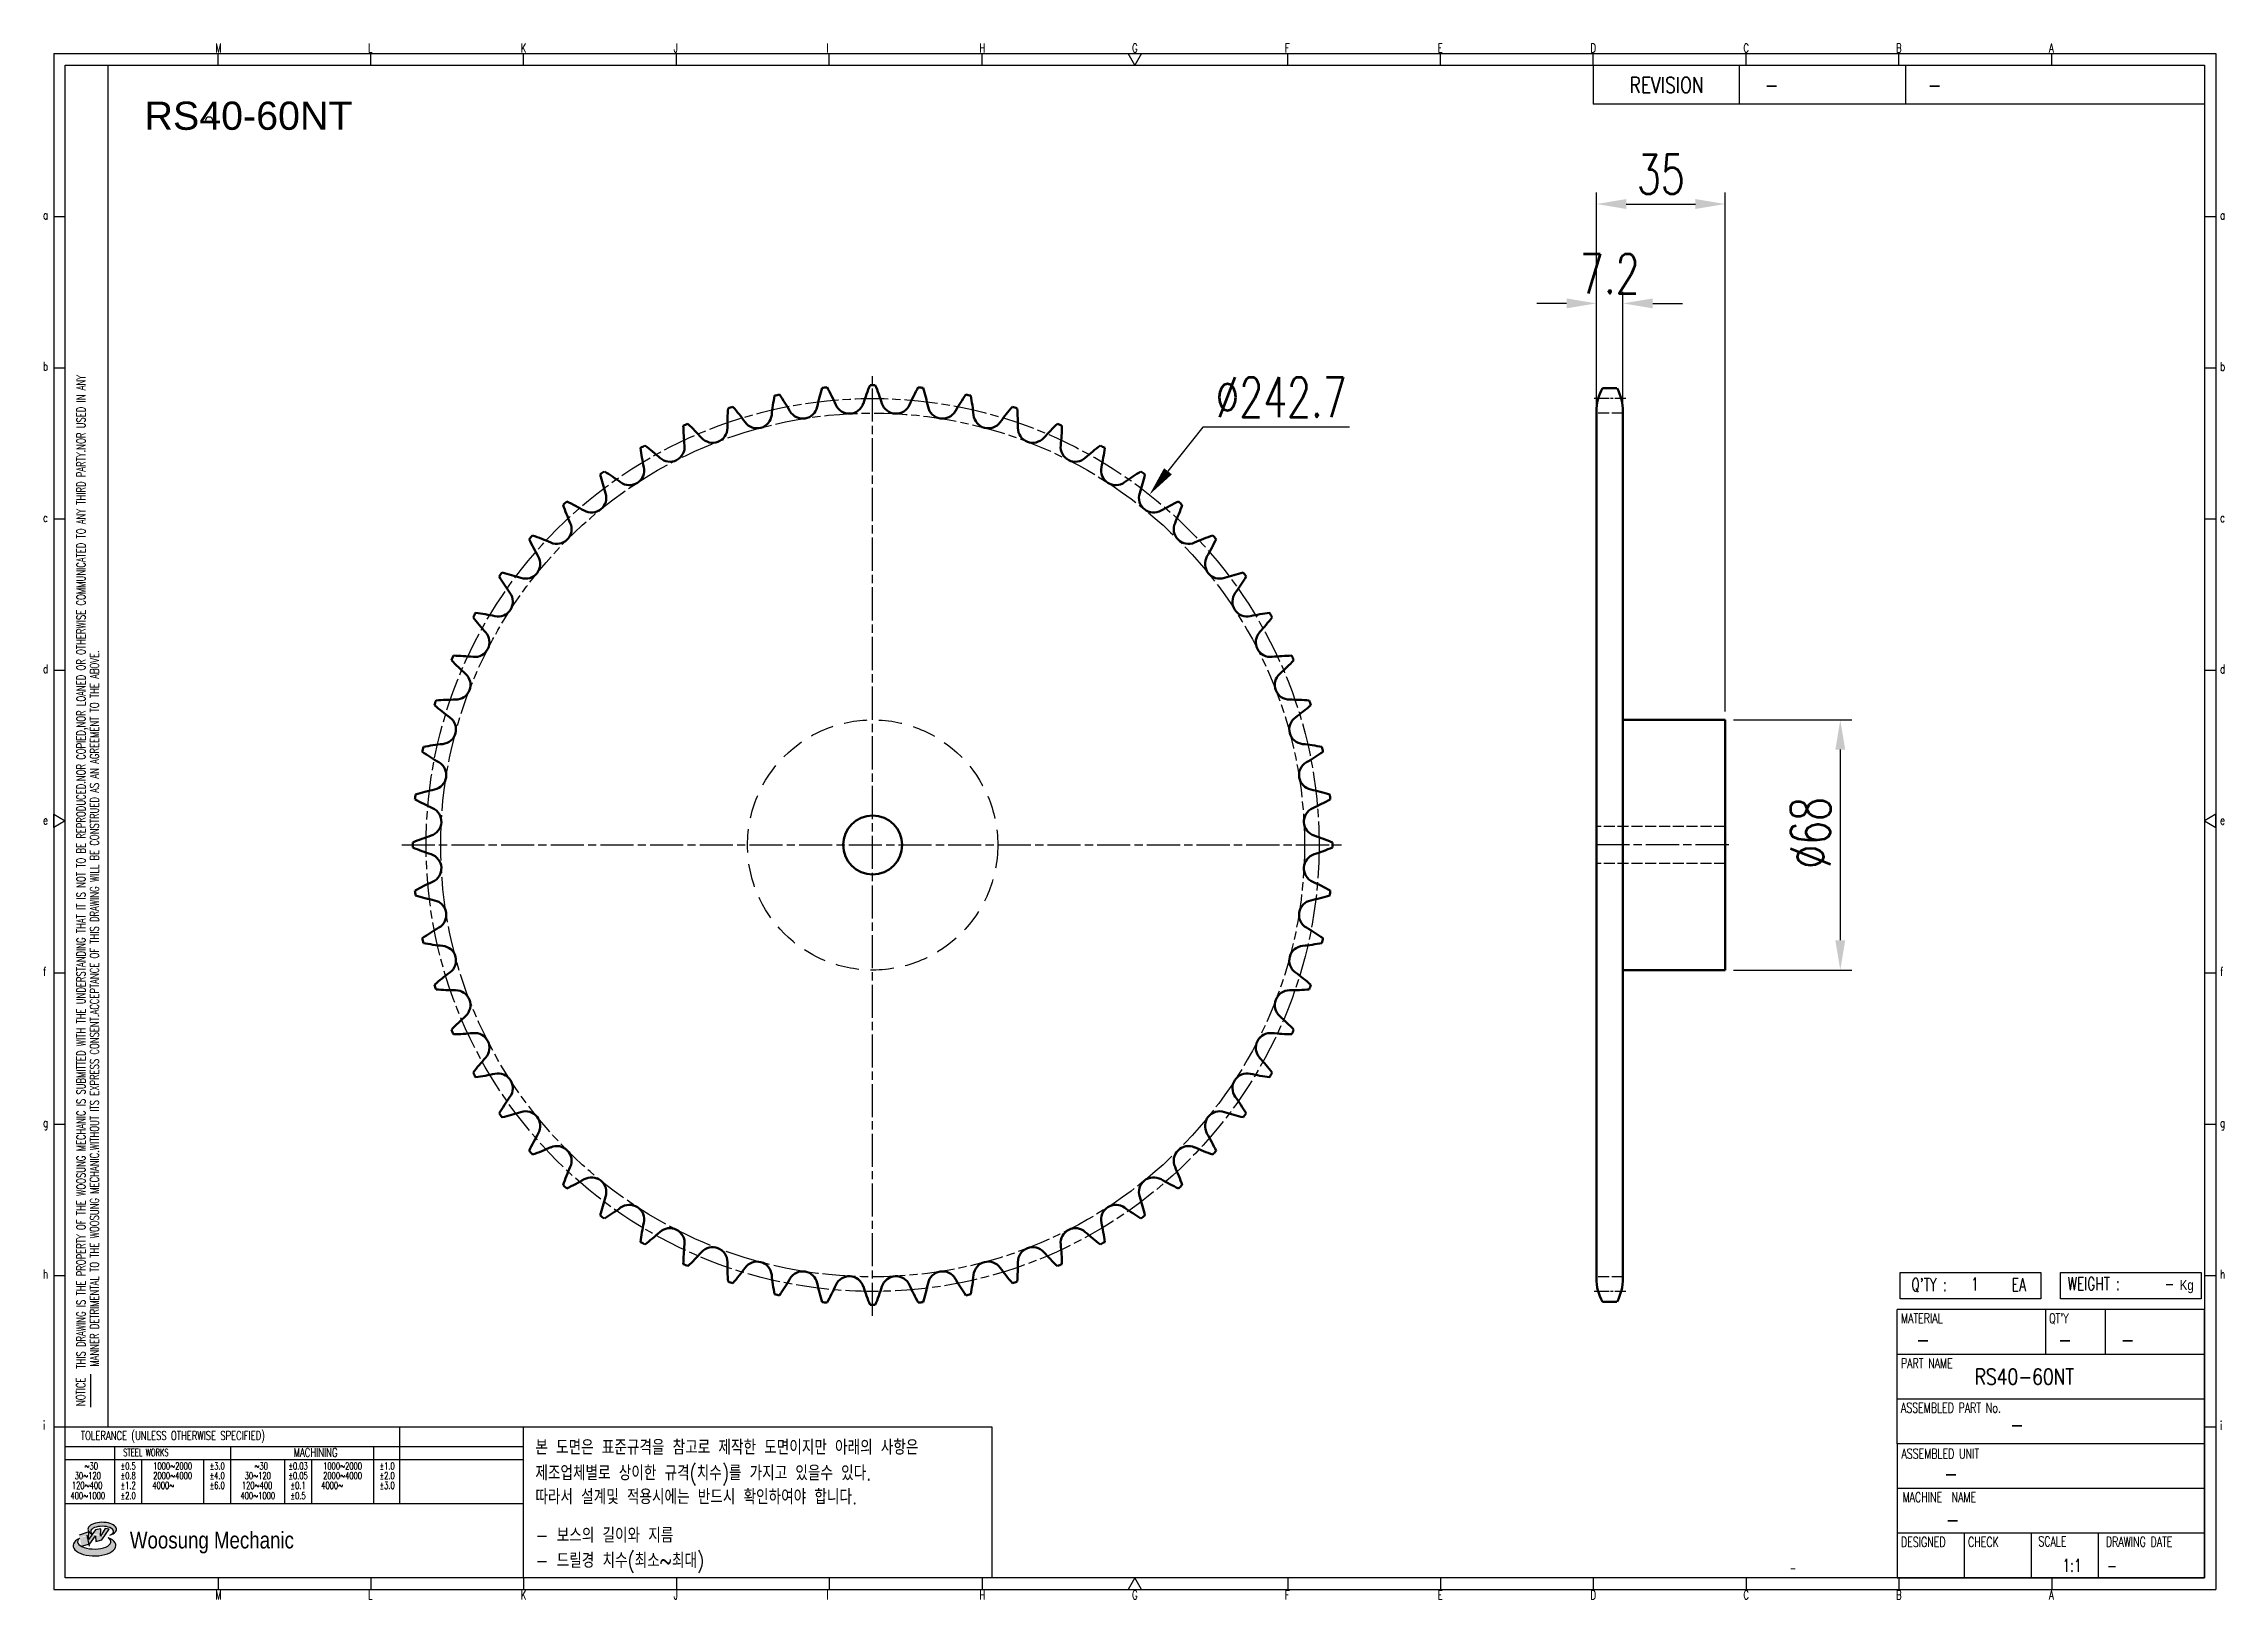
# Model space of a CAD drawing. Header units: millimetres. Extents: x 24040 to 24633, y 29 to 452.
import ezdxf
from ezdxf.enums import TextEntityAlignment as Align

# ---------------------------------------------------------------- set-up
doc = ezdxf.new("R2010")
doc.units = ezdxf.units.MM
for name, pattern in [('AM_ISO02W050', [7.5, 6, -1.5]), ('AM_ISO02W050x2', [3.75, 3, -0.75]), ('AM_ISO08W050', [18, 12, -1.5, 3, -1.5]), ('AM_ISO08W050x2', [9, 6, -0.75, 1.5, -0.75]), ('HIDDEN', [9.525, 6.35, -3.175])]:
    doc.linetypes.add(name, pattern=pattern)
for name, color, linetype, lineweight in [('AM_0N', 7, 'Continuous', 50), ('AM_3N', 6, 'AM_ISO02W050', 25), ('AM_7N', 4, 'AM_ISO08W050', 25)]:
    doc.layers.add(name, color=color, linetype=linetype, lineweight=lineweight)
for name, color, linetype in [('HL', 2, 'HIDDEN'), ('S-DIM', 7, 'Continuous'), ('TITLE', 7, 'Continuous'), ('도면레이아웃', 7, 'Continuous')]:
    doc.layers.add(name, color=color, linetype=linetype)
doc.styles.add('HAN', font='ROMANS.shx', dxfattribs={"width": 0.7, "bigfont": 'whgtxt.shx'})
doc.styles.add('HKD_ST2', font='romans.shx', dxfattribs={"width": 0.7, "height": 4, "bigfont": '@extfont2.shx'})
doc.styles.add('HSG', font='SIMPLEX.shx', dxfattribs={"width": 0.7, "bigfont": 'HSG.shx'})
doc.styles.add('ROMANS', font='romans.shx', dxfattribs={"width": 0.7, "bigfont": 'whgtxt.shx'})
doc.styles.add('SLDTEXTSTYLE4', font='arial.ttf', dxfattribs={"width": 0.8})
doc.styles.get("Standard").update_dxf_attribs({"font": 'arial.ttf'})
doc.dimstyles.new('APP23', dxfattribs={"dimscale": 4.5, "dimtxt": 2.4, "dimasz": 1.8, "dimexe": 0.7, "dimexo": 0.5, "dimgap": 0.6, "dimtad": 1, "dimtoh": 1, "dimdec": 1, "dimrnd": 0.01, "dimzin": 9, "dimdsep": 46, "dimtxsty": 'HSG', "dimcen": 0, "dimclrd": 1, "dimclre": 1, "dimclrt": 256, "dimazin": 2, "dimtp": 1, "dimtm": 1, "dimtfac": 0.5, "dimtdec": 1, "dimtix": 1, "dimtofl": 0, "dimtmove": 0, "dimatfit": 3, "dimfxl": 0, "dimtvp": 1, "dimtolj": 2, "dimlwd": -1, "dimlwe": -1, "dimarcsym": 0})

# ---------------------------------------------------------------- blocks, each defined once
blk = doc.blocks.new('SUYWSHJH')
at = {"layer": '도면레이아웃'}
h = blk.add_hatch(color=10, dxfattribs=at)
h.paths.add_polyline_path([(1.544, 35.177), (1.554, 34.966), (1.779, 35.034), (2.054, 35.422), (1.908, 35.446), (1.728, 35.167), (1.741, 35.439), (1.547, 35.405), (1.292, 35.041), (1.295, 35.33), (0.943, 35.208), (1.03, 34.8), (1.336, 34.885)])
edge = h.paths.add_edge_path()
edge.add_ellipse((1.795, 35.421), major_axis=(-0.53, 0), ratio=0.487785, start_angle=122.36065, end_angle=403.39574)
edge.add_line((1.411, 35.244), (1.419, 35.261))
edge.add_ellipse((1.798, 35.344), major_axis=(-0.423, 0), ratio=0.444396, start_angle=131.58977, end_angle=386.19408, ccw=False)
edge = h.paths.add_edge_path()
edge.add_ellipse((1.512, 34.815), major_axis=(-0.793, 0), ratio=0.480113, start_angle=314.67633, end_angle=590.85213)
edge.add_ellipse((1.501, 34.958), major_axis=(-0.62, 0), ratio=0.43311, start_angle=331.7024, end_angle=574.42495, ccw=False)
for p, q in [((0, 90.118), (80.15, 90.118)), ((0, 90.118), (0, 33.191)), ((6.089, 89.693), (6.089, 90.118)), ((11.753, 89.693), (11.753, 90.118)), ((17.418, 89.693), (17.418, 90.118)), ((23.082, 89.693), (23.082, 90.118)), ((28.746, 89.693), (28.746, 90.118)), ((34.411, 89.693), (34.411, 90.118)), ((45.739, 89.693), (45.739, 90.118)), ((51.404, 89.693), (51.404, 90.118)), ((57.068, 89.693), (57.068, 90.118)), ((62.732, 89.693), (62.732, 90.118)), ((68.397, 89.693), (68.397, 90.118)), ((74.061, 89.693), (74.061, 90.118)), ((80.15, 90.118), (80.15, 33.191)), ((0, 84.085), (0.425, 84.085)), ((79.725, 84.085), (80.15, 84.085)), ((0, 78.478), (0.425, 78.478)), ((79.725, 78.478), (80.15, 78.478)), ((0, 72.87), (0.425, 72.87)), ((79.725, 72.87), (80.15, 72.87)), ((0, 67.262), (0.425, 67.262)), ((79.725, 67.262), (80.15, 67.262)), ((0, 56.047), (0.425, 56.047)), ((79.725, 56.047), (80.15, 56.047)), ((0, 50.439), (0.425, 50.439)), ((79.725, 50.439), (80.15, 50.439)), ((0, 44.832), (0.425, 44.832)), ((79.725, 44.832), (80.15, 44.832)), ((1.377, 39.947), (1.377, 41.174)), ((0, 39.224), (0.425, 39.224)), ((79.725, 39.224), (80.15, 39.224)), ((0, 33.191), (80.15, 33.191)), ((6.089, 33.616), (6.089, 33.191)), ((11.753, 33.616), (11.753, 33.191)), ((17.418, 33.616), (17.418, 33.191)), ((23.082, 33.616), (23.082, 33.191)), ((28.746, 33.616), (28.746, 33.191)), ((34.411, 33.616), (34.411, 33.191)), ((45.739, 33.616), (45.739, 33.191)), ((51.404, 33.616), (51.404, 33.191)), ((57.068, 33.616), (57.068, 33.191)), ((62.732, 33.616), (62.732, 33.191)), ((68.397, 33.616), (68.397, 33.191)), ((74.061, 33.616), (74.061, 33.191))]:
    blk.add_line(p, q)
at = {"color": 2}
for p, q in [((2.017, 39.224), (2.017, 89.693)), ((0.425, 39.224), (17.418, 39.224)), ((12.816, 39.224), (12.816, 36.382)), ((17.418, 33.616), (17.418, 39.224)), ((0.425, 38.487), (17.418, 38.487)), ((0.425, 38.012), (17.418, 38.012)), ((2.257, 38.487), (2.257, 36.382)), ((3.257, 38.012), (3.257, 36.382)), ((5.557, 38.012), (5.557, 36.382)), ((6.557, 38.5), (6.557, 36.382)), ((8.557, 38.012), (8.557, 36.382)), ((9.557, 38.026), (9.557, 36.382)), ((11.857, 38.487), (11.857, 36.382)), ((0.425, 36.382), (17.418, 36.382))]:
    blk.add_line(p, q, dxfattribs=at)
at = {"color": 6, "ltscale": 0.5}
for p, q in [((57.068, 89.693), (57.068, 88.246)), ((62.47, 89.693), (62.47, 88.246)), ((68.635, 89.693), (68.635, 88.246)), ((79.725, 88.246), (57.068, 88.246)), ((68.336, 38.59), (68.336, 43.563)), ((79.725, 43.563), (68.336, 43.563)), ((73.827, 43.563), (73.827, 41.905)), ((76.037, 43.563), (76.037, 41.905)), ((79.725, 38.59), (79.725, 43.563)), ((79.725, 41.905), (68.336, 41.905)), ((79.725, 40.248), (68.336, 40.248)), ((68.336, 38.59), (68.336, 33.616)), ((79.725, 38.59), (68.336, 38.59)), ((79.725, 33.616), (79.725, 38.59)), ((79.725, 36.932), (68.336, 36.932)), ((79.725, 35.274), (68.336, 35.274)), ((70.822, 33.616), (70.822, 35.274)), ((73.309, 33.616), (73.309, 35.274)), ((75.796, 33.616), (75.796, 35.274)), ((68.336, 33.616), (79.725, 33.616))]:
    blk.add_line(p, q, dxfattribs=at)
for points in [[(40.075, 89.693), (39.83, 90.118), (40.32, 90.118)], [(0.425, 89.693), (79.725, 89.693), (79.725, 33.616), (0.425, 33.616)], [(0.425, 61.679), (0, 61.433), (0, 61.924)], [(79.725, 61.679), (80.15, 61.433), (80.15, 61.924)], [(40.075, 33.616), (39.83, 33.191), (40.32, 33.191)]]:
    blk.add_lwpolyline(points, close=True)
at = {"layer": 'TITLE', "color": 20}
for p, q in [((68.449, 43.961), (68.449, 44.936)), ((68.449, 44.936), (73.654, 44.936)), ((73.654, 44.936), (73.654, 43.961)), ((74.39, 43.961), (74.39, 44.936)), ((74.39, 44.936), (79.595, 44.936)), ((79.595, 44.936), (79.595, 43.961)), ((73.654, 43.961), (68.449, 43.961)), ((79.595, 43.961), (74.39, 43.961))]:
    blk.add_line(p, q, dxfattribs=at)
at = {"layer": '도면레이아웃'}
for p, q in [((1.295, 35.33), (0.943, 35.208)), ((1.03, 34.8), (1.336, 34.885)), ((1.224, 35.208), (1.311, 34.8)), ((1.224, 35.208), (1.224, 35.208)), ((1.547, 35.405), (1.292, 35.041)), ((1.292, 35.041), (1.295, 35.33)), ((1.336, 34.885), (1.544, 35.177)), ((1.419, 35.261), (1.411, 35.244)), ((1.544, 35.177), (1.554, 34.966)), ((1.741, 35.439), (1.547, 35.405)), ((1.554, 34.966), (1.779, 35.034)), ((1.908, 35.446), (1.728, 35.167)), ((1.728, 35.167), (1.741, 35.439)), ((1.779, 35.034), (2.054, 35.422)), ((2.054, 35.422), (1.908, 35.446))]:
    blk.add_line(p, q, dxfattribs=at)
for centre, major_axis, ratio, start_param, end_param in [((1.795, 35.421), (-0.53, 0), 0.487785, 2.135596, 7.040584), ((1.512, 34.815), (-0.793, 0), 0.480113, 5.492138, 10.312315), ((1.501, 34.958), (-0.62, 0), 0.43311, 5.789299, 10.025607), ((1.798, 35.344), (-0.423, 0), 0.444396, 2.296675, 6.740358)]:
    blk.add_ellipse(centre, major_axis=major_axis, ratio=ratio, start_param=start_param, end_param=end_param, dxfattribs=at)
at = {"color": 4, "style": 'HKD_ST2', "width": 0.7}
for s, p in [('M', (5.988, 90.164)), ('L', (11.652, 90.164)), ('K', (17.316, 90.164)), ('J', (22.981, 90.164)), ('I', (28.645, 90.164)), ('H', (34.309, 90.164)), ('G', (39.974, 90.164)), ('F', (45.638, 90.164)), ('E', (51.302, 90.164)), ('D', (56.967, 90.164)), ('C', (62.631, 90.164)), ('B', (68.295, 90.164)), ('A', (73.96, 90.164)), ('a', (-0.395, 83.976)), ('a', (80.305, 83.97)), ('b', (-0.395, 78.368)), ('b', (80.305, 78.362)), ('c', (-0.395, 72.76)), ('c', (80.305, 72.754)), ('d', (-0.395, 67.153)), ('d', (80.305, 67.147)), ('e', (-0.395, 61.545)), ('e', (80.305, 61.539)), ('f', (-0.395, 55.937)), ('f', (80.305, 55.931)), ('g', (-0.395, 50.33)), ('g', (80.305, 50.324)), ('h', (-0.395, 44.722)), ('h', (80.305, 44.716)), ('i', (-0.395, 39.114)), ('i', (80.305, 39.108)), ('M', (5.988, 32.824)), ('L', (11.652, 32.824)), ('K', (17.316, 32.824)), ('J', (22.981, 32.824)), ('I', (28.645, 32.824)), ('H', (34.309, 32.824)), ('G', (39.974, 32.824)), ('F', (45.638, 32.824)), ('E', (51.302, 32.824)), ('D', (56.967, 32.824)), ('C', (62.631, 32.824)), ('B', (68.295, 32.824)), ('A', (73.96, 32.824))]:
    blk.add_text(s, height=0.326, dxfattribs=at).set_placement(p)
for s, height, style, width, p in [('REVISION', 0.5806, 'HAN', 0.8, (58.415, 88.664)), ('-', 0.581, 'HAN', 0.8, (63.426, 88.664)), ('-', 0.581, 'HAN', 0.8, (69.468, 88.664)), ("Q'TY : ", 0.4746, 'HKD_ST2', 0.7, (68.857, 44.253)), ('1', 0.475, 'HKD_ST2', 0.7, (71.071, 44.275)), ('EA', 0.4746, 'HKD_ST2', 0.7, (72.578, 44.253)), ('WEIGHT : ', 0.4746, 'HKD_ST2', 0.7, (74.65, 44.286)), ('-', 0.581, 'HAN', 0.8, (69.029, 42.157)), ('-', 0.581, 'HAN', 0.8, (74.289, 42.157)), ('-', 0.581, 'HAN', 0.8, (76.623, 42.157)), ('-', 0.581, 'HAN', 0.8, (72.515, 39.013)), ('-', 0.581, 'HAN', 0.8, (70.067, 37.189)), ('-', 0.581, 'HAN', 0.8, (70.126, 35.48)), ('1:1', 0.4746, 'HKD_ST2', 0.7, (74.458, 33.848)), ('-', 0.475, 'HKD_ST2', 0.7, (76.112, 33.837))]:
    blk.add_text(s, height=height, dxfattribs=dict(style=style, width=width)).set_placement(p)
at = {"color": 6, "style": 'HKD_ST2', "width": 0.7}
for s, p in [(' THIS DRAWING IS THE PROPERTY OF THE WOOSUNG MECHANIC IS SUBMITTED WITH THE UNDERSTANDING THAT IT IS NOT TO BE REPRODUCED.NOR COPIED,NOR LOANED OR OTHERWISE COMMUNICATED TO ANY THIRD PARTY.NOR USED IN ANY', (1.173, 41.217)), ('MANNER DETRIMENTAL TO THE WOOSUNG MECHANIC.WITHOUT ITS EXPRESS CONSENT.ACCEPTANCE OF THIS DRAWING WILL BE CONSTRUED AS AN AGREEMENT TO THE ABOVE.', (1.672, 41.447))]:
    blk.add_text(s, height=0.326266, rotation=90, dxfattribs=at).set_placement(p)
at = {"style": 'HKD_ST2', "width": 0.7}
blk.add_text('-', height=0.475, dxfattribs=at).set_placement((78.613, 44.286), align=Align.RIGHT)
at = {"color": 4, "style": 'HKD_ST2', "width": 0.7}
for s, height, p in [('MATERIAL', 0.3651, (68.474, 43.425)), ("QT'Y", 0.3651, (73.965, 43.425)), ('PART NAME', 0.3651, (68.474, 41.756)), ('ASSEMBLED PART No.', 0.36511, (68.474, 40.109)), ('ASSEMBLED UNIT', 0.36511, (68.49, 38.408)), ('MACHINE  NAME', 0.36511, (68.532, 36.794)), ('DESIGNED', 0.3651, (68.474, 35.136)), ('CHECK', 0.3651, (70.961, 35.136)), ('SCALE', 0.3651, (73.566, 35.153)), ('DRAWING DATE', 0.36511, (76.071, 35.141))]:
    blk.add_text(s, height=height, dxfattribs=at).set_placement(p, align=Align.TOP_LEFT)
at = {"style": 'HKD_ST2', "width": 0.7}
blk.add_text('NOTICE', height=0.3263, rotation=90, dxfattribs=at).set_placement((1.163, 39.988))
for s, height, style, width, p in [('TOLERANCE (UNLESS OTHERWISE SPECIFIED)', 0.32627, 'HKD_ST2', 0.7, (4.417, 38.896)), ('-', 0.326, 'ROMANS', 0.65, (64.469, 33.975))]:
    blk.add_text(s, height=height, dxfattribs=dict(style=style, width=width)).set_placement(p, align=Align.MIDDLE_CENTER)
at = {"color": 4, "style": 'HKD_ST2', "width": 0.7}
for s, height, p in [('STEEL WORKS', 0.26101, (3.416, 38.268)), ('MACHINING', 0.3263, (9.707, 38.27)), ('%%P0.5', 0.261, (2.757, 37.762)), ('%%P0.8', 0.261, (2.757, 37.411)), ('%%P3.0', 0.261, (6.057, 37.762)), ('%%P4.0', 0.261, (6.057, 37.411)), ('%%P0.03', 0.261, (9.057, 37.762)), ('%%P0.05', 0.261, (9.057, 37.411)), ('%%P1.0', 0.261, (12.357, 37.762)), ('%%P2.0', 0.261, (12.357, 37.411)), ('%%P1.2', 0.261, (2.757, 37.045)), ('%%P2.0', 0.261, (2.757, 36.67)), ('%%P6.0', 0.261, (6.057, 37.045)), ('%%P0.1', 0.261, (9.057, 37.045)), ('%%P0.5', 0.261, (9.057, 36.67)), ('%%P3.0', 0.261, (12.357, 37.045))]:
    blk.add_text(s, height=height, dxfattribs=at).set_placement(p, align=Align.MIDDLE)
for s, height, p in [('30%%126120', 0.261, (1.263, 37.411)), ('%%12630', 0.261, (1.389, 37.762)), ('2000%%1264000', 0.26101, (4.407, 37.411)), ('1000%%1262000', 0.26101, (4.407, 37.762)), ('30%%126120', 0.261, (7.563, 37.411)), ('%%12630', 0.261, (7.689, 37.762)), ('2000%%1264000', 0.26101, (10.707, 37.411)), ('1000%%1262000', 0.26101, (10.707, 37.762)), ('400%%1261000', 0.26101, (1.263, 36.67)), ('120%%126400', 0.26101, (1.237, 37.045)), ('4000%%126', 0.261, (4.061, 37.045)), ('400%%1261000', 0.26101, (7.563, 36.67)), ('120%%126400', 0.26101, (7.537, 37.045)), ('4000%%126', 0.261, (10.321, 37.045))]:
    blk.add_text(s, height=height, dxfattribs=at).set_placement(p, align=Align.MIDDLE_CENTER)
at = {"color": 1, "style": 'SLDTEXTSTYLE4', "width": 0.8}
blk.add_text('Woosung Mechanic', height=0.61957, dxfattribs=at).set_placement((2.822, 34.711))
at = {"layer": 'TITLE', "width": 0.8}
blk.add_text('Kg', height=0.3789, dxfattribs=at).set_placement((78.807, 44.286))
blk = doc.blocks.new('*D2')
at = {"layer": 'Defpoints', "color": 0, "transparency": 16777216}
for p in [(24340.62, 329.15), (24190.15, 138.78)]:
    blk.add_point(p, dxfattribs=at)
at = {"layer": 'S-DIM', "color": 1, "transparency": 16777216}
for p, q in [((24355.15, 347.54), (24345.64, 335.51)), ((24394.93, 347.54), (24355.15, 347.54))]:
    blk.add_line(p, q, dxfattribs=at)
blk.add_solid([(24344.58, 336.34), (24346.7, 334.67), (24340.62, 329.15)], dxfattribs=at)
at = {"layer": 'S-DIM', "transparency": 16777216, "insert": (24376.39, 355.64), "char_height": 10.8, "attachment_point": 5, "style": 'HSG'}
blk.add_mtext('\\A2;∅242.7', dxfattribs=at)
blk = doc.blocks.new('*D3')
at = {"layer": 'Defpoints', "color": 0, "transparency": 16777216}
for p in [(24469.28, 381.13), (24462.08, 351.32), (24469.28, 351.7)]:
    blk.add_point(p, dxfattribs=at)
at = {"layer": 'S-DIM', "color": 1, "transparency": 16777216}
for p, q in [((24453.98, 381.13), (24445.88, 381.13)), ((24462.08, 353.57), (24462.08, 384.28)), ((24469.28, 353.95), (24469.28, 384.28)), ((24477.38, 381.13), (24485.48, 381.13))]:
    blk.add_line(p, q, dxfattribs=at)
for points in [[(24453.98, 382.48), (24453.98, 379.78), (24462.08, 381.13)], [(24477.38, 382.48), (24477.38, 379.78), (24469.28, 381.13)]]:
    blk.add_solid(points, dxfattribs=at)
at = {"layer": 'S-DIM', "transparency": 16777216, "insert": (24465.68, 389.23), "char_height": 10.8, "attachment_point": 5, "style": 'HSG'}
blk.add_mtext('\\A2;7.2', dxfattribs=at)
blk = doc.blocks.new('*D4')
at = {"layer": 'Defpoints', "color": 0, "transparency": 16777216}
for p in [(24497.08, 408.13), (24462.08, 351.32), (24497.08, 267.96)]:
    blk.add_point(p, dxfattribs=at)
at = {"layer": 'S-DIM', "color": 1, "transparency": 16777216}
for p, q in [((24462.08, 353.57), (24462.08, 411.28)), ((24497.08, 270.21), (24497.08, 411.28)), ((24470.18, 408.13), (24488.98, 408.13))]:
    blk.add_line(p, q, dxfattribs=at)
for points in [[(24470.18, 409.48), (24470.18, 406.78), (24462.08, 408.13)], [(24488.98, 409.48), (24488.98, 406.78), (24497.08, 408.13)]]:
    blk.add_solid(points, dxfattribs=at)
at = {"layer": 'S-DIM', "transparency": 16777216, "insert": (24479.58, 416.23), "char_height": 10.8, "attachment_point": 5, "style": 'HSG'}
blk.add_mtext('\\A2;35', dxfattribs=at)
blk = doc.blocks.new('*D5')
at = {"layer": 'Defpoints', "color": 0, "transparency": 16777216}
for p in [(24497.08, 267.96), (24497.08, 199.96), (24528.34, 199.96)]:
    blk.add_point(p, dxfattribs=at)
at = {"layer": 'S-DIM', "color": 1, "transparency": 16777216}
for p, q in [((24499.33, 267.96), (24531.49, 267.96)), ((24528.34, 259.86), (24528.34, 208.06)), ((24499.33, 199.96), (24531.49, 199.96))]:
    blk.add_line(p, q, dxfattribs=at)
for points in [[(24526.99, 259.86), (24529.69, 259.86), (24528.34, 267.96)], [(24526.99, 208.06), (24529.69, 208.06), (24528.34, 199.96)]]:
    blk.add_solid(points, dxfattribs=at)
at = {"layer": 'S-DIM', "transparency": 16777216, "insert": (24520.24, 237.26), "char_height": 10.8, "attachment_point": 5, "rotation": 90, "style": 'HSG'}
blk.add_mtext('\\A2;%%c68', dxfattribs=at)

msp = doc.modelspace()

# ---------------------------------------------------------------- linework, layer by layer
at = {"color": 4}
msp.add_lwpolyline([(24170.54, 75.88), (24297.81, 75.88), (24297.81, 34.77), (24170.54, 34.77)], close=True, dxfattribs=at)
msp.add_circle((24085.11, 430.97), 0.886)
at = {"layer": 'AM_0N'}
for p, q in [((24463.69, 358.1), (24467.66, 358.1)), ((24462.08, 351.7), (24462.08, 116.23)), ((24469.28, 351.7), (24469.28, 116.23)), ((24469.28, 267.96), (24497.08, 267.96)), ((24497.08, 267.96), (24497.08, 199.96)), ((24469.28, 199.96), (24497.08, 199.96)), ((24463.69, 109.83), (24467.66, 109.83))]:
    msp.add_line(p, q, dxfattribs=at)
msp.add_circle((24265.38, 233.96), 8, dxfattribs=at)
for centre, radius, start, end in [((24296.81, 344.87), 59.15, 169.09093, 174.25), ((24265.38, 233.96), 124.98, 101.68881, 102.31119), ((24191.56, 322.5), 59.15, 29.75, 34.90907), ((24308.24, 340.98), 59.15, 163.09093, 168.25), ((24265.38, 233.96), 124.98, 95.68881, 96.31119), ((24201.22, 329.73), 59.15, 23.75, 28.90907), ((24319.19, 335.91), 59.15, 157.09093, 162.25), ((24265.38, 233.96), 124.98, 89.68881, 90.31119), ((24211.58, 335.91), 59.15, 17.75, 22.90907), ((24329.55, 329.73), 59.15, 151.09093, 156.25), ((24265.38, 233.96), 124.98, 83.68881, 84.31119), ((24222.53, 340.98), 59.15, 11.75, 16.90907), ((24339.21, 322.5), 59.15, 145.09093, 150.25), ((24265.38, 233.96), 124.98, 77.68881, 78.31119), ((24233.95, 344.87), 59.15, 5.75, 10.90907), ((24475.58, 351.7), 13.5, 151.70092, 180), ((24455.78, 351.7), 13.5, 0, 28.29908), ((24285.05, 347.55), 59.15, 175.09093, 180.25), ((24265.38, 233.96), 124.98, 107.68881, 108.31119), ((24182.71, 314.3), 59.15, 35.75, 40.90907), ((24233.97, 351.2), 4.01, 215.75, 354.25), ((24246.4, 353.84), 4.01, 209.75, 348.25), ((24259.03, 355.17), 4.01, 203.75, 342.25), ((24271.74, 355.17), 4.01, 197.75, 336.25), ((24284.37, 353.84), 4.01, 191.75, 330.25), ((24296.8, 351.2), 4.01, 185.75, 324.25), ((24348.06, 314.3), 59.15, 139.09093, 144.25), ((24265.38, 233.96), 124.98, 71.68881, 72.31119), ((24245.72, 347.55), 59.15, 359.75, 4.90907), ((24265.38, 233.96), 124.98, 113.68881, 114.31119), ((24273.07, 348.98), 59.15, 181.09093, 186.25), ((24174.76, 305.21), 59.15, 41.75, 46.90907), ((24221.89, 347.27), 4.01, 221.75, 0.25), ((24308.88, 347.27), 4.01, 179.75, 318.25), ((24356, 305.21), 59.15, 133.09093, 138.25), ((24265.38, 233.96), 124.98, 65.68881, 66.31119), ((24257.7, 348.98), 59.15, 353.75, 358.90907), ((24265.38, 233.96), 124.98, 119.68881, 120.31119), ((24261, 349.16), 59.15, 187.09093, 192.25), ((24167.81, 295.35), 59.15, 47.75, 52.90907), ((24210.28, 342.11), 4.01, 227.75, 6.25), ((24320.48, 342.11), 4.01, 173.75, 312.25), ((24362.95, 295.35), 59.15, 127.09093, 132.25), ((24265.38, 233.96), 124.98, 59.68881, 60.31119), ((24269.76, 349.16), 59.15, 347.75, 352.90907), ((24265.38, 233.96), 124.98, 125.68881, 126.31119), ((24248.99, 348.07), 59.15, 193.09093, 198.25), ((24161.93, 284.82), 59.15, 53.75, 58.90907), ((24199.28, 335.75), 4.01, 233.75, 12.25), ((24331.49, 335.75), 4.01, 167.75, 306.25), ((24368.84, 284.82), 59.15, 121.09093, 126.25), ((24281.78, 348.07), 59.15, 341.75, 346.90907), ((24265.38, 233.96), 124.98, 53.68881, 54.31119), ((24265.38, 233.96), 124.98, 131.68881, 132.31119), ((24237.15, 345.73), 59.15, 199.09093, 204.25), ((24157.18, 273.72), 59.15, 59.75, 64.90907), ((24189, 328.29), 4.01, 239.75, 18.25), ((24341.76, 328.29), 4.01, 161.75, 300.25), ((24373.58, 273.72), 59.15, 115.09093, 120.25), ((24293.62, 345.73), 59.15, 335.75, 340.90907), ((24265.38, 233.96), 124.98, 47.68881, 48.31119), ((24179.56, 319.79), 4.01, 245.75, 24.25), ((24351.21, 319.79), 4.01, 155.75, 294.25), ((24265.38, 233.96), 124.98, 137.68881, 138.31119), ((24225.62, 342.16), 59.15, 205.09093, 210.25), ((24153.62, 262.2), 59.15, 65.75, 70.90907), ((24377.15, 262.2), 59.15, 109.09093, 114.25), ((24305.14, 342.16), 59.15, 329.75, 334.90907), ((24265.38, 233.96), 124.98, 41.68881, 42.31119), ((24171.06, 310.34), 4.01, 251.75, 30.25), ((24359.71, 310.34), 4.01, 149.75, 288.25), ((24163.59, 300.07), 4.01, 257.75, 36.25), ((24265.38, 233.96), 124.98, 143.68881, 144.31119), ((24214.53, 337.42), 59.15, 211.09093, 216.25), ((24151.28, 250.36), 59.15, 71.75, 76.90907), ((24379.49, 250.36), 59.15, 103.09093, 108.25), ((24367.17, 300.07), 4.01, 143.75, 282.25), ((24316.24, 337.42), 59.15, 323.75, 328.90907), ((24265.38, 233.96), 124.98, 35.68881, 36.31119), ((24265.38, 233.96), 124.98, 149.68881, 150.31119), ((24150.19, 238.34), 59.15, 77.75, 82.90907), ((24380.58, 238.34), 59.15, 97.09093, 102.25), ((24265.38, 233.96), 124.98, 29.68881, 30.31119), ((24157.24, 289.06), 4.01, 263.75, 42.25), ((24203.99, 331.53), 59.15, 217.09093, 222.25), ((24373.53, 289.06), 4.01, 137.75, 276.25), ((24326.77, 331.53), 59.15, 317.75, 322.90907), ((24265.38, 233.96), 124.98, 155.68881, 156.31119), ((24150.36, 226.28), 59.15, 83.75, 88.90907), ((24380.4, 226.28), 59.15, 91.09093, 96.25), ((24265.38, 233.96), 124.98, 23.68881, 24.31119), ((24194.13, 324.58), 59.15, 223.09093, 228.25), ((24152.07, 277.46), 4.01, 269.75, 48.25), ((24378.69, 277.46), 4.01, 131.75, 270.25), ((24336.63, 324.58), 59.15, 311.75, 316.90907), ((24265.38, 233.96), 124.98, 161.68881, 162.31119), ((24151.8, 214.3), 59.15, 89.75, 94.90907), ((24378.97, 214.3), 59.15, 85.09093, 90.25), ((24265.38, 233.96), 124.98, 17.68881, 18.31119), ((24185.05, 316.64), 59.15, 229.09093, 234.25), ((24148.15, 265.38), 4.01, 275.75, 54.25), ((24382.62, 265.38), 4.01, 125.75, 264.25), ((24345.72, 316.64), 59.15, 305.75, 310.90907), ((24154.48, 202.53), 59.15, 95.75, 100.90907), ((24376.29, 202.53), 59.15, 79.09093, 84.25), ((24265.38, 233.96), 124.98, 167.68881, 168.31119), ((24176.85, 307.79), 59.15, 235.09093, 240.25), ((24145.51, 252.95), 4.01, 281.75, 60.25), ((24385.26, 252.95), 4.01, 119.75, 258.25), ((24353.92, 307.79), 59.15, 299.75, 304.90907), ((24265.38, 233.96), 124.98, 11.68881, 12.31119), ((24158.37, 191.11), 59.15, 101.75, 106.90907), ((24372.4, 191.11), 59.15, 73.09093, 78.25), ((24265.38, 233.96), 124.98, 173.68881, 174.31119), ((24169.62, 298.13), 59.15, 241.09093, 246.25), ((24144.18, 240.32), 4.01, 287.75, 66.25), ((24386.59, 240.32), 4.01, 113.75, 252.25), ((24361.15, 298.13), 59.15, 293.75, 298.90907), ((24265.38, 233.96), 124.98, 5.68881, 6.31119), ((24163.43, 180.16), 59.15, 107.75, 112.90907), ((24265.38, 233.96), 124.98, 179.68881, 180.31119), ((24163.43, 287.77), 59.15, 247.09093, 252.25), ((24144.18, 227.61), 4.01, 293.75, 72.25), ((24386.59, 227.61), 4.01, 107.75, 246.25), ((24367.33, 180.16), 59.15, 67.09093, 72.25), ((24367.33, 287.77), 59.15, 287.75, 292.90907), ((24265.38, 233.96), 124.98, 359.68881, 0.31119), ((24169.62, 169.8), 59.15, 113.75, 118.90907), ((24265.38, 233.96), 124.98, 185.68881, 186.31119), ((24158.37, 276.82), 59.15, 253.09093, 258.25), ((24372.4, 276.82), 59.15, 281.75, 286.90907), ((24361.15, 169.8), 59.15, 61.09093, 66.25), ((24265.38, 233.96), 124.98, 353.68881, 354.31119), ((24145.51, 214.98), 4.01, 299.75, 78.25), ((24385.26, 214.98), 4.01, 101.75, 240.25), ((24176.85, 160.14), 59.15, 119.75, 124.90907), ((24265.38, 233.96), 124.98, 191.68881, 192.31119), ((24353.92, 160.14), 59.15, 55.09093, 60.25), ((24265.38, 233.96), 124.98, 347.68881, 348.31119), ((24154.48, 265.39), 59.15, 259.09093, 264.25), ((24148.15, 202.55), 4.01, 305.75, 84.25), ((24382.62, 202.55), 4.01, 95.75, 234.25), ((24376.29, 265.39), 59.15, 275.75, 280.90907), ((24185.05, 151.29), 59.15, 125.75, 130.90907), ((24265.38, 233.96), 124.98, 197.68881, 198.31119), ((24345.72, 151.29), 59.15, 49.09093, 54.25), ((24265.38, 233.96), 124.98, 341.68881, 342.31119), ((24151.8, 253.63), 59.15, 265.09093, 270.25), ((24152.07, 190.47), 4.01, 311.75, 90.25), ((24378.69, 190.47), 4.01, 89.75, 228.25), ((24378.97, 253.63), 59.15, 269.75, 274.90907), ((24194.13, 143.34), 59.15, 131.75, 136.90907), ((24265.38, 233.96), 124.98, 203.68881, 204.31119), ((24336.63, 143.34), 59.15, 43.09093, 48.25), ((24265.38, 233.96), 124.98, 335.68881, 336.31119), ((24150.36, 241.65), 59.15, 271.09093, 276.25), ((24157.24, 178.86), 4.01, 317.75, 96.25), ((24373.53, 178.86), 4.01, 83.75, 222.25), ((24380.4, 241.65), 59.15, 263.75, 268.90907), ((24203.99, 136.39), 59.15, 137.75, 142.90907), ((24265.38, 233.96), 124.98, 209.68881, 210.31119), ((24163.59, 167.86), 4.01, 323.75, 102.25), ((24367.17, 167.86), 4.01, 77.75, 216.25), ((24326.77, 136.39), 59.15, 37.09093, 42.25), ((24265.38, 233.96), 124.98, 329.68881, 330.31119), ((24150.19, 229.58), 59.15, 277.09093, 282.25), ((24380.58, 229.58), 59.15, 257.75, 262.90907), ((24214.53, 130.51), 59.15, 143.75, 148.90907), ((24265.38, 233.96), 124.98, 215.68881, 216.31119), ((24151.28, 217.57), 59.15, 283.09093, 288.25), ((24171.06, 157.58), 4.01, 329.75, 108.25), ((24359.71, 157.58), 4.01, 71.75, 210.25), ((24379.49, 217.57), 59.15, 251.75, 256.90907), ((24316.24, 130.51), 59.15, 31.09093, 36.25), ((24265.38, 233.96), 124.98, 323.68881, 324.31119), ((24225.62, 125.76), 59.15, 149.75, 154.90907), ((24305.14, 125.76), 59.15, 25.09093, 30.25), ((24265.38, 233.96), 124.98, 221.68881, 222.31119), ((24153.62, 205.73), 59.15, 289.09093, 294.25), ((24179.56, 148.14), 4.01, 335.75, 114.25), ((24351.21, 148.14), 4.01, 65.75, 204.25), ((24377.15, 205.73), 59.15, 245.75, 250.90907), ((24265.38, 233.96), 124.98, 317.68881, 318.31119), ((24237.15, 122.2), 59.15, 155.75, 160.90907), ((24157.18, 194.2), 59.15, 295.09093, 300.25), ((24189, 139.64), 4.01, 341.75, 120.25), ((24341.76, 139.64), 4.01, 59.75, 198.25), ((24373.58, 194.2), 59.15, 239.75, 244.90907), ((24293.62, 122.2), 59.15, 19.09093, 24.25), ((24265.38, 233.96), 124.98, 227.68881, 228.31119), ((24248.99, 119.86), 59.15, 161.75, 166.90907), ((24281.78, 119.86), 59.15, 13.09093, 18.25), ((24265.38, 233.96), 124.98, 311.68881, 312.31119), ((24265.38, 233.96), 124.98, 233.68881, 234.31119), ((24161.93, 183.11), 59.15, 301.09093, 306.25), ((24199.28, 132.17), 4.01, 347.75, 126.25), ((24261, 118.77), 59.15, 167.75, 172.90907), ((24331.49, 132.17), 4.01, 53.75, 192.25), ((24269.76, 118.77), 59.15, 7.09093, 12.25), ((24368.84, 183.11), 59.15, 233.75, 238.90907), ((24265.38, 233.96), 124.98, 305.68881, 306.31119), ((24265.38, 233.96), 124.98, 239.68881, 240.31119), ((24167.81, 172.57), 59.15, 307.09093, 312.25), ((24210.28, 125.82), 4.01, 353.75, 132.25), ((24273.07, 118.94), 59.15, 173.75, 178.90907), ((24221.89, 120.65), 4.01, 359.75, 138.25), ((24308.88, 120.65), 4.01, 41.75, 180.25), ((24320.48, 125.82), 4.01, 47.75, 186.25), ((24257.7, 118.94), 59.15, 1.09093, 6.25), ((24362.95, 172.57), 59.15, 227.75, 232.90907), ((24265.38, 233.96), 124.98, 299.68881, 300.31119), ((24265.38, 233.96), 124.98, 245.68881, 246.31119), ((24174.76, 162.71), 59.15, 313.09093, 318.25), ((24285.05, 120.38), 59.15, 179.75, 184.90907), ((24182.71, 153.63), 59.15, 319.09093, 324.25), ((24233.97, 116.73), 4.01, 5.75, 144.25), ((24296.8, 116.73), 4.01, 35.75, 174.25), ((24348.06, 153.63), 59.15, 215.75, 220.90907), ((24245.72, 120.38), 59.15, 355.09093, 0.25), ((24356, 162.71), 59.15, 221.75, 226.90907), ((24265.38, 233.96), 124.98, 293.68881, 294.31119), ((24265.38, 233.96), 124.98, 251.68881, 252.31119), ((24296.81, 123.06), 59.15, 185.75, 190.90907), ((24191.56, 145.43), 59.15, 325.09093, 330.25), ((24246.4, 114.09), 4.01, 11.75, 150.25), ((24308.24, 126.95), 59.15, 191.75, 196.90907), ((24201.22, 138.2), 59.15, 331.09093, 336.25), ((24259.03, 112.76), 4.01, 17.75, 156.25), ((24319.19, 132.01), 59.15, 197.75, 202.90907), ((24211.58, 132.01), 59.15, 337.09093, 342.25), ((24271.74, 112.76), 4.01, 23.75, 162.25), ((24329.55, 138.2), 59.15, 203.75, 208.90907), ((24222.53, 126.95), 59.15, 343.09093, 348.25), ((24284.37, 114.09), 4.01, 29.75, 168.25), ((24339.21, 145.43), 59.15, 209.75, 214.90907), ((24233.95, 123.06), 59.15, 349.09093, 354.25), ((24265.38, 233.96), 124.98, 287.68881, 288.31119), ((24475.58, 116.23), 13.5, 180, 208.29908), ((24455.78, 116.23), 13.5, 331.70092, 0), ((24265.38, 233.96), 124.98, 257.68881, 258.31119), ((24265.38, 233.96), 124.98, 263.68881, 264.31119), ((24265.38, 233.96), 124.98, 269.68881, 270.31119), ((24265.38, 233.96), 124.98, 275.68881, 276.31119), ((24265.38, 233.96), 124.98, 281.68881, 282.31119)]:
    msp.add_arc(centre, radius, start, end, dxfattribs=at)
at = {"layer": 'AM_3N', "linetype": 'AM_ISO02W050x2'}
for p, q in [((24469.28, 351.32), (24462.08, 351.32)), ((24469.28, 116.61), (24462.08, 116.61))]:
    msp.add_line(p, q, dxfattribs=at)
at = {"layer": 'AM_3N', "color": 2, "linetype": 'AM_ISO02W050x2'}
for p, q in [((24497.08, 238.96), (24462.08, 238.96)), ((24497.08, 228.96), (24462.08, 228.96))]:
    msp.add_line(p, q, dxfattribs=at)
at = {"layer": 'AM_7N', "linetype": 'AM_ISO08W050x2', "ltscale": 1.5}
for p, q in [((24265.38, 105.99), (24265.38, 361.94)), ((24137.41, 233.96), (24393.36, 233.96)), ((24498.02, 233.96), (24461.31, 233.96))]:
    msp.add_line(p, q, dxfattribs=at)
at = {"layer": 'AM_7N', "linetype": 'AM_ISO08W050x2', "ltscale": 0.5}
for p, q in [((24470.04, 355.29), (24461.31, 355.29)), ((24470.04, 112.63), (24461.31, 112.63))]:
    msp.add_line(p, q, dxfattribs=at)
at = {"layer": 'AM_7N', "linetype": 'AM_ISO08W050x2', "ltscale": 1.5}
for radius in [121.33, 117.36]:
    msp.add_circle((24265.38, 233.96), radius, dxfattribs=at)
at = {"layer": 'HL'}
msp.add_circle((24265.38, 233.96), 34, dxfattribs=at)

# ---------------------------------------------------------------- block references
at = {"xscale": 7.331104175867454, "yscale": 7.331104175867454, "zscale": 7.331104175867454}
msp.add_blockref('SUYWSHJH', (24042.85, -211.67), dxfattribs=at)

# ---------------------------------------------------------------- texts
at = {"color": 2}
msp.add_text('RS40-60NT', height=7.66, dxfattribs=at).set_placement((24067.53, 428.3))
at = {"style": 'HAN', "width": 0.8}
msp.add_text('RS40-60NT', height=4.256, dxfattribs=at).set_placement((24564.87, 87.33))
at = {"color": 4, "style": 'HAN', "width": 0.8}
for s, p in [('본 도면은 표준규격을 참고로 제작한 도면이지만 아래의 사항은', (24173.73, 68.27)), ('제조업체별로 상이한 규격(치수)를 가지고 있을수 있다.', (24173.73, 61.29)), ('따라서 설계및 적용시에는 반드시 확인하여야 합니다.', (24173.73, 54.81)), ('- 보스의 길이와 지름', (24173.73, 44.37)), ('- 드릴경 치수(최소~최대)', (24173.73, 37.51))]:
    msp.add_text(s, height=4.0274, dxfattribs=at).set_placement(p)

# ---------------------------------------------------------------- dimensions: what is measured, and where the dimension line sits
at = {"layer": 'S-DIM'}
dim = msp.add_linear_dim(base=(24497.08, 408.13), p1=(24462.08, 351.32), p2=(24497.08, 267.96), dimstyle='APP23', dxfattribs=at)
dim.commit()
dim.dimension.update_dxf_attribs({"geometry": '*D4', "text_midpoint": (24479.58, 416.23)})
dim = msp.add_linear_dim(base=(24469.28, 381.13), p1=(24462.08, 351.32), p2=(24469.28, 351.7), dimstyle='APP23', dxfattribs=at)
dim.commit()
dim.dimension.update_dxf_attribs({"geometry": '*D3', "text_midpoint": (24465.68, 381.13), "dimtype": 128})
at = {"layer": 'S-DIM', "color": 3}
dim = msp.add_diameter_dim_2p(p1=(24190.15, 138.78), p2=(24340.62, 329.15), dimstyle='APP23', dxfattribs=at)
dim.commit()
dim.dimension.update_dxf_attribs({"geometry": '*D2', "text_midpoint": (24376.39, 347.54), "dimtype": 131})
at = {"layer": 'S-DIM'}
dim = msp.add_linear_dim(base=(24528.34, 199.96), p1=(24497.08, 267.96), p2=(24497.08, 199.96), angle=90, text='%%c<>', dimstyle='APP23', dxfattribs=at)
dim.commit()
dim.dimension.update_dxf_attribs({"geometry": '*D5', "text_midpoint": (24528.34, 237.26), "dimtype": 128})

doc.saveas('drawing.dxf')
